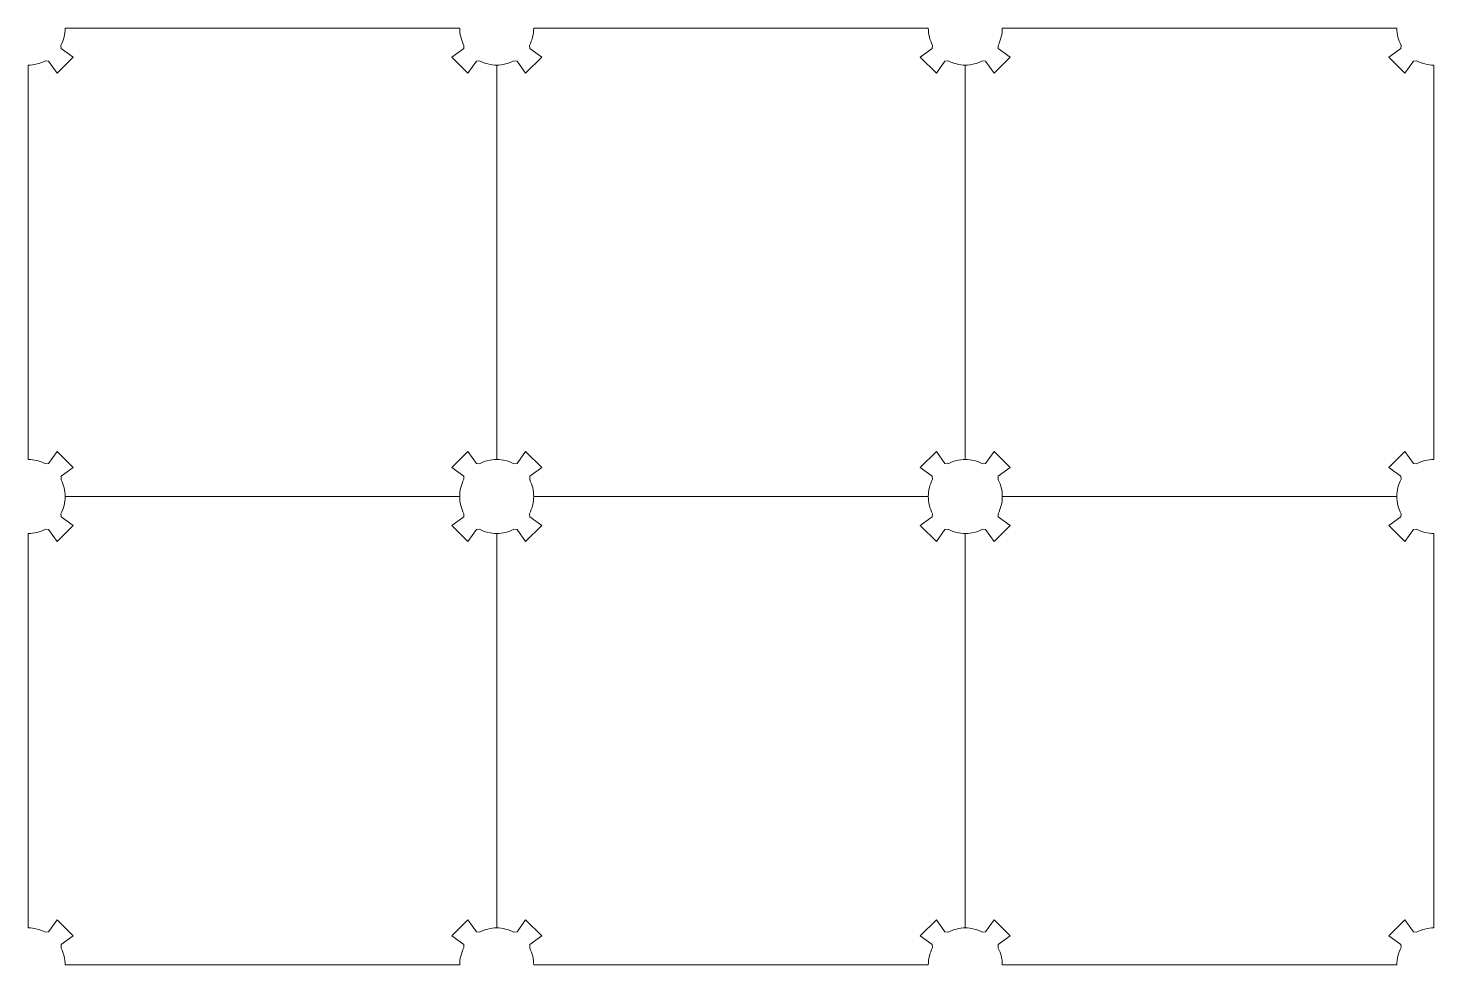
# Model space of a CAD drawing. Extents: x -95 to 475, y -95 to 285.
import ezdxf

# ---------------------------------------------------------------- set-up
doc = ezdxf.new("R2010")
doc.units = 0
doc.layers.get('0').update_dxf_attribs({"linetype": 'CONTINUOUS', "lineweight": 5, "true_color": 0xffffff})

msp = doc.modelspace()

# ---------------------------------------------------------------- linework, layer by layer
for p, q in [((-80, 285), (80, 285)), ((110, 285), (270, 285)), ((300, 285), (460, 285)), ((-81.63, 276.74), (-81.73, 278)), ((-76.76, 273.26), (-81.63, 276.74)), ((81.63, 276.74), (76.76, 273.26)), ((81.73, 278), (81.63, 276.74)), ((108.37, 276.74), (108.27, 278)), ((113.24, 273.26), (108.37, 276.74)), ((271.63, 276.74), (266.76, 273.26)), ((271.73, 278), (271.63, 276.74)), ((298.37, 276.74), (298.27, 278)), ((303.24, 273.26), (298.37, 276.74)), ((461.63, 276.74), (456.76, 273.26)), ((461.73, 278), (461.63, 276.74)), ((-95, 110), (-95, 270)), ((-88, 271.73), (-86.74, 271.63)), ((-86.74, 271.63), (-83.26, 266.76)), ((-83.26, 266.76), (-76.76, 273.26)), ((76.76, 273.26), (83.26, 266.76)), ((83.26, 266.76), (86.74, 271.63)), ((86.74, 271.63), (88, 271.73)), ((95, 270), (95, 110)), ((102, 271.73), (103.26, 271.63)), ((103.26, 271.63), (106.74, 266.76)), ((106.74, 266.76), (113.24, 273.26)), ((266.76, 273.26), (273.26, 266.76)), ((273.26, 266.76), (276.74, 271.63)), ((276.74, 271.63), (278, 271.73)), ((285, 270), (285, 110)), ((292, 271.73), (293.26, 271.63)), ((293.26, 271.63), (296.74, 266.76)), ((296.74, 266.76), (303.24, 273.26)), ((456.76, 273.26), (463.26, 266.76)), ((463.26, 266.76), (466.74, 271.63)), ((466.74, 271.63), (468, 271.73)), ((475, 270), (475, 110)), ((-86.74, 108.37), (-88, 108.27)), ((-83.26, 113.24), (-86.74, 108.37)), ((-76.76, 106.74), (-83.26, 113.24)), ((76.76, 106.74), (83.26, 113.24)), ((83.26, 113.24), (86.74, 108.37)), ((86.74, 108.37), (88, 108.27)), ((103.26, 108.37), (102, 108.27)), ((106.74, 113.24), (103.26, 108.37)), ((113.24, 106.74), (106.74, 113.24)), ((266.76, 106.74), (273.26, 113.24)), ((273.26, 113.24), (276.74, 108.37)), ((276.74, 108.37), (278, 108.27)), ((293.26, 108.37), (292, 108.27)), ((296.74, 113.24), (293.26, 108.37)), ((303.24, 106.74), (296.74, 113.24)), ((456.76, 106.74), (463.26, 113.24)), ((463.26, 113.24), (466.74, 108.37)), ((466.74, 108.37), (468, 108.27)), ((-81.63, 103.26), (-76.76, 106.74)), ((-81.63, 101.81), (-81.63, 103.26)), ((81.63, 103.26), (76.76, 106.74)), ((81.73, 102), (81.63, 103.26)), ((108.37, 103.26), (113.24, 106.74)), ((108.37, 101.81), (108.37, 103.26)), ((271.63, 103.26), (266.76, 106.74)), ((271.73, 102), (271.63, 103.26)), ((298.37, 103.26), (303.24, 106.74)), ((298.37, 101.81), (298.37, 103.26)), ((461.63, 103.26), (456.76, 106.74)), ((461.73, 102), (461.63, 103.26)), ((80, 95), (-80, 95)), ((270, 95), (110, 95)), ((460, 95), (300, 95)), ((-81.63, 86.74), (-81.73, 88)), ((-76.76, 83.26), (-81.63, 86.74)), ((81.63, 86.74), (76.76, 83.26)), ((81.73, 88), (81.63, 86.74)), ((108.37, 86.74), (108.27, 88)), ((113.24, 83.26), (108.37, 86.74)), ((271.63, 86.74), (266.76, 83.26)), ((271.73, 88), (271.63, 86.74)), ((298.37, 86.74), (298.27, 88)), ((303.24, 83.26), (298.37, 86.74)), ((461.63, 86.74), (456.76, 83.26)), ((461.73, 88), (461.63, 86.74)), ((-95, -80), (-95, 80)), ((-88, 81.73), (-86.74, 81.63)), ((-86.74, 81.63), (-83.26, 76.76)), ((-83.26, 76.76), (-76.76, 83.26)), ((76.76, 83.26), (83.26, 76.76)), ((83.26, 76.76), (86.74, 81.63)), ((86.74, 81.63), (88, 81.73)), ((95, 80), (95, -80)), ((102, 81.73), (103.26, 81.63)), ((103.26, 81.63), (106.74, 76.76)), ((106.74, 76.76), (113.24, 83.26)), ((266.76, 83.26), (273.26, 76.76)), ((273.26, 76.76), (276.74, 81.63)), ((276.74, 81.63), (278, 81.73)), ((285, 80), (285, -80)), ((292, 81.73), (293.26, 81.63)), ((293.26, 81.63), (296.74, 76.76)), ((296.74, 76.76), (303.24, 83.26)), ((456.76, 83.26), (463.26, 76.76)), ((463.26, 76.76), (466.74, 81.63)), ((466.74, 81.63), (468, 81.73)), ((475, 80), (475, -80)), ((-83.26, -76.76), (-86.74, -81.63)), ((-76.76, -83.26), (-83.26, -76.76)), ((76.76, -83.26), (83.26, -76.76)), ((83.26, -76.76), (86.74, -81.63)), ((106.74, -76.76), (103.26, -81.63)), ((113.24, -83.26), (106.74, -76.76)), ((266.76, -83.26), (273.26, -76.76)), ((273.26, -76.76), (276.74, -81.63)), ((296.74, -76.76), (293.26, -81.63)), ((303.24, -83.26), (296.74, -76.76)), ((456.76, -83.26), (463.26, -76.76)), ((463.26, -76.76), (466.74, -81.63)), ((-86.74, -81.63), (-88, -81.73)), ((-81.63, -86.74), (-76.76, -83.26)), ((81.63, -86.74), (76.76, -83.26)), ((86.74, -81.63), (88, -81.73)), ((103.26, -81.63), (102, -81.73)), ((108.37, -86.74), (113.24, -83.26)), ((271.63, -86.74), (266.76, -83.26)), ((276.74, -81.63), (278, -81.73)), ((293.26, -81.63), (292, -81.73)), ((298.37, -86.74), (303.24, -83.26)), ((461.63, -86.74), (456.76, -83.26)), ((466.74, -81.63), (468, -81.73)), ((-81.63, -88.19), (-81.63, -86.74)), ((81.73, -88), (81.63, -86.74)), ((108.37, -88.19), (108.37, -86.74)), ((271.73, -88), (271.63, -86.74)), ((298.37, -88.19), (298.37, -86.74)), ((461.73, -88), (461.63, -86.74)), ((80, -95), (-80, -95)), ((270, -95), (110, -95)), ((460, -95), (300, -95))]:
    msp.add_line(p, q)
for centre, radius, start, end in [((-95, 285), 15, 332.1745, 0.0016), ((94.99, 285), 14.99, 179.9971, 207.8268), ((95, 285), 15, 332.1745, 0.0016), ((284.99, 285), 14.99, 179.9971, 207.8268), ((285, 285), 15, 332.1745, 0.0016), ((474.99, 285), 14.99, 179.9971, 207.8268), ((-95, 285), 15, 270.0015, 297.8192), ((95, 285), 15, 242.1775, 270.0016), ((95, 285), 15, 270.0015, 297.8192), ((285, 285), 15, 242.1775, 270.0016), ((285, 285), 15, 270.0015, 297.8192), ((475, 285), 15, 242.1775, 270.0016), ((-95, 95), 15, 62.1749, 90.0012), ((95, 95), 15, 90.0015, 117.8192), ((95, 95), 15, 62.1749, 90.0012), ((285, 95), 15, 90.0015, 117.8192), ((285, 95), 15, 62.1749, 90.0012), ((475, 95), 15, 90.0015, 117.8192), ((-95, 95), 15, 359.9993, 27.0002), ((95, 95), 15, 152.1749, 180.0012), ((95, 95), 15, 359.9993, 27.0002), ((285, 95), 15, 152.1749, 180.0012), ((285, 95), 15, 359.9993, 27.0002), ((475, 95), 15, 152.1749, 180.0012), ((-95, 95), 15, 332.1745, 0.0016), ((94.99, 95), 14.99, 179.9971, 207.8268), ((95, 95), 15, 332.1745, 0.0016), ((284.99, 95), 14.99, 179.9971, 207.8268), ((285, 95), 15, 332.1745, 0.0016), ((474.99, 95), 14.99, 179.9971, 207.8268), ((-95, 95), 15, 270.0015, 297.8192), ((95, 95), 15, 242.1775, 270.0016), ((95, 95), 15, 270.0015, 297.8192), ((285, 95), 15, 242.1775, 270.0016), ((285, 95), 15, 270.0015, 297.8192), ((475, 95), 15, 242.1775, 270.0016), ((-95, -95), 15, 62.1749, 90.0012), ((95, -95), 15, 90.0015, 117.8192), ((95, -95), 15, 62.1749, 90.0012), ((285, -95), 15, 90.0015, 117.8192), ((285, -95), 15, 62.1749, 90.0012), ((475, -95), 15, 90.0015, 117.8192), ((-95, -95), 15, 359.9993, 27.0002), ((95, -95), 15, 152.1749, 180.0012), ((95, -95), 15, 359.9993, 27.0002), ((285, -95), 15, 152.1749, 180.0012), ((285, -95), 15, 359.9993, 27.0002), ((475, -95), 15, 152.1749, 180.0012)]:
    msp.add_arc(centre, radius, start, end)

doc.saveas('drawing.dxf')
